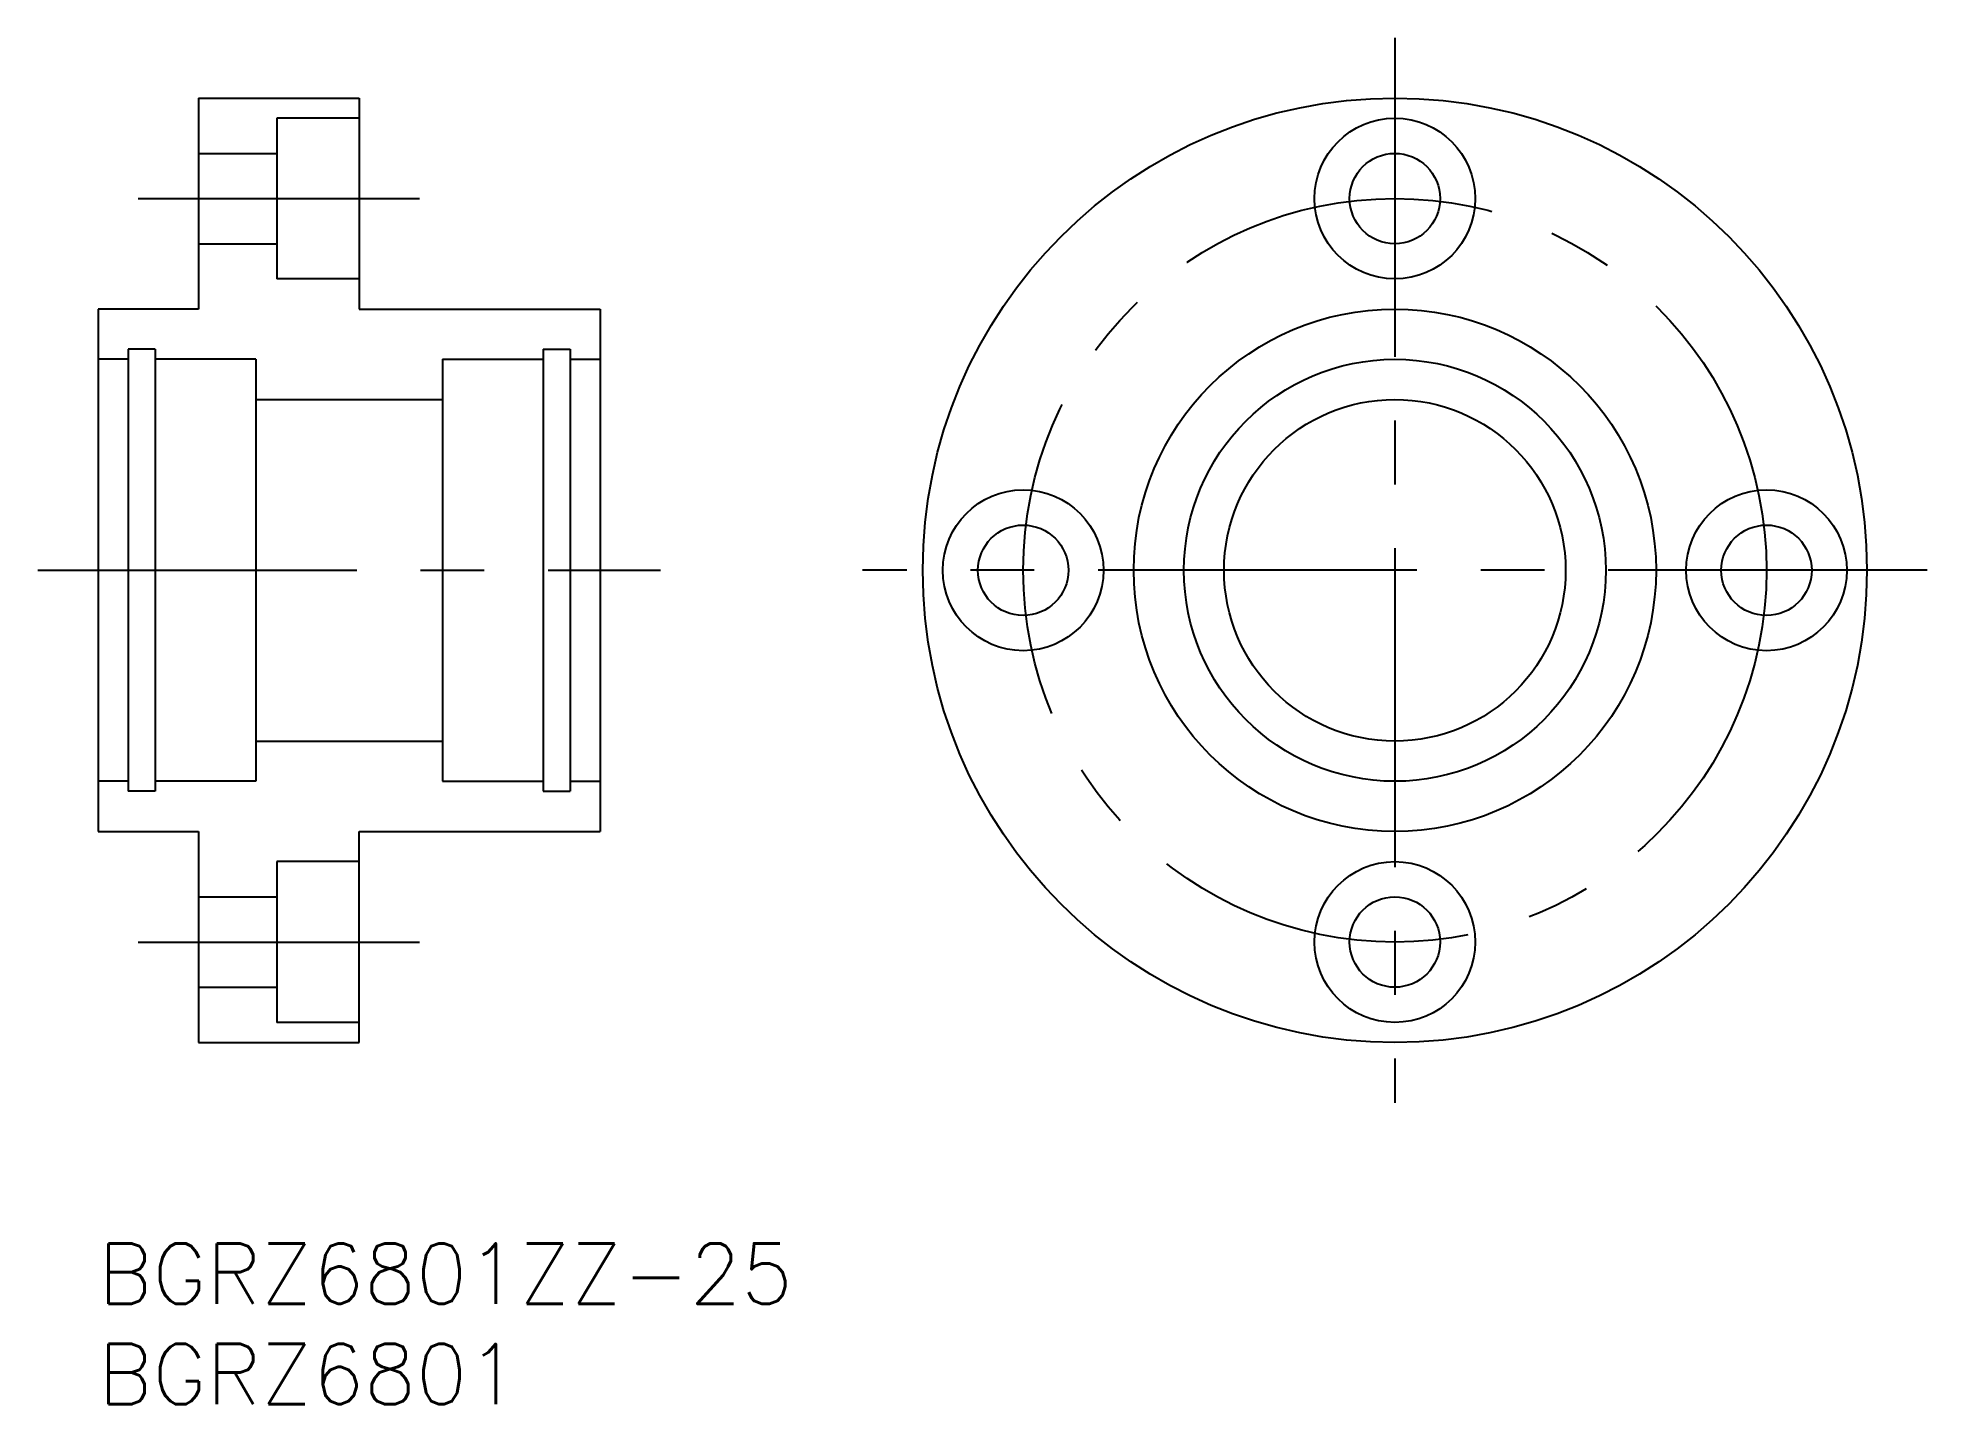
# Model space of a CAD drawing. Extents: x -3 to 91.1, y -8 to 60.
import ezdxf

# ---------------------------------------------------------------- set-up
doc = ezdxf.new("R2010")
doc.units = 0
doc.header["$LTSCALE"] = 0.5
doc.linetypes.add('CENTER', pattern=[50.8, 31.75, -6.35, 6.35, -6.35])
for name, color, linetype in [('MSM_CENTER', 1, 'CENTER'), ('MSM_CONTINUOUS', 7, 'CONTINUOUS'), ('MSM_PART_NUMBER', 7, 'CONTINUOUS')]:
    doc.layers.add(name, color=color, linetype=linetype)
doc.styles.get("Standard").update_dxf_attribs({"font": 'txt.shx', "height": 3, "bigfont": 'bigfont.shx'})

# ---------------------------------------------------------------- blocks, each defined once
blk = doc.blocks.new('*U2')
at = {"layer": 'MSM_PART_NUMBER'}
blk.add_text('BGRZ6801ZZ-25', height=3, dxfattribs=at).set_placement((0, -3))
blk = doc.blocks.new('*U3')
at = {"layer": 'MSM_PART_NUMBER'}
blk.add_text('BGRZ6801', height=3, dxfattribs=at).set_placement((0, -8))

msp = doc.modelspace()

# ---------------------------------------------------------------- linework, layer by layer
at = {"layer": 'MSM_CENTER'}
for p, q in [((64.552, 60), (64.552, 7)), ((2, 52), (16, 52)), ((-3, 33.5), (28, 33.5)), ((91.052, 33.5), (38.052, 33.5)), ((2, 15), (16, 15))]:
    msp.add_line(p, q, dxfattribs=at)
msp.add_circle((64.552, 33.5), 18.5, dxfattribs=at)
at = {"layer": 'MSM_CONTINUOUS'}
for p, q in [((5, 57), (13, 57)), ((5, 57), (5, 46.5)), ((13, 57), (13, 46.5)), ((8.9, 56), (8.9, 48)), ((13, 56), (8.9, 56)), ((5, 54.25), (8.9, 54.25)), ((5, 49.75), (8.9, 49.75)), ((13, 48), (8.9, 48)), ((0, 46.5), (0, 20.5)), ((5, 46.5), (0, 46.5)), ((13, 46.5), (25, 46.5)), ((25, 46.5), (25, 20.5)), ((2.85, 44.5), (1.5, 44.5)), ((1.5, 44.5), (1.5, 22.5)), ((2.85, 44.5), (2.85, 22.5)), ((22.15, 44.5), (22.15, 22.5)), ((22.15, 44.5), (23.5, 44.5)), ((23.5, 44.5), (23.5, 22.5)), ((1.5, 44), (0, 44)), ((7.85, 44), (2.85, 44)), ((7.85, 44), (7.85, 23)), ((17.15, 44), (22.15, 44)), ((17.15, 44), (17.15, 23)), ((23.5, 44), (25, 44)), ((7.85, 42), (17.15, 42)), ((7.85, 25), (17.15, 25)), ((1.5, 23), (0, 23)), ((7.85, 23), (2.85, 23)), ((17.15, 23), (22.15, 23)), ((23.5, 23), (25, 23)), ((2.85, 22.5), (1.5, 22.5)), ((22.15, 22.5), (23.5, 22.5)), ((0, 20.5), (5, 20.5)), ((5, 20.5), (5, 10)), ((13, 10), (13, 20.5)), ((13, 20.5), (25, 20.5)), ((8.9, 19), (8.9, 11)), ((13, 19), (8.9, 19)), ((5, 17.25), (8.9, 17.25)), ((5, 12.75), (8.9, 12.75)), ((13, 11), (8.9, 11)), ((5, 10), (13, 10))]:
    msp.add_line(p, q, dxfattribs=at)
for centre, radius in [((64.552, 33.5), 23.5), ((64.552, 52), 4), ((64.552, 52), 2.25), ((64.552, 33.5), 13), ((64.552, 33.5), 10.5), ((64.552, 33.5), 8.5), ((46.052, 33.5), 4), ((83.052, 33.5), 4), ((46.052, 33.5), 2.25), ((83.052, 33.5), 2.25), ((64.552, 15), 4), ((64.552, 15), 2.25)]:
    msp.add_circle(centre, radius, dxfattribs=at)

# ---------------------------------------------------------------- block references
for name in ['*U2', '*U3']:
    msp.add_blockref(name, (0, 0), dxfattribs=at)

doc.saveas('drawing.dxf')
